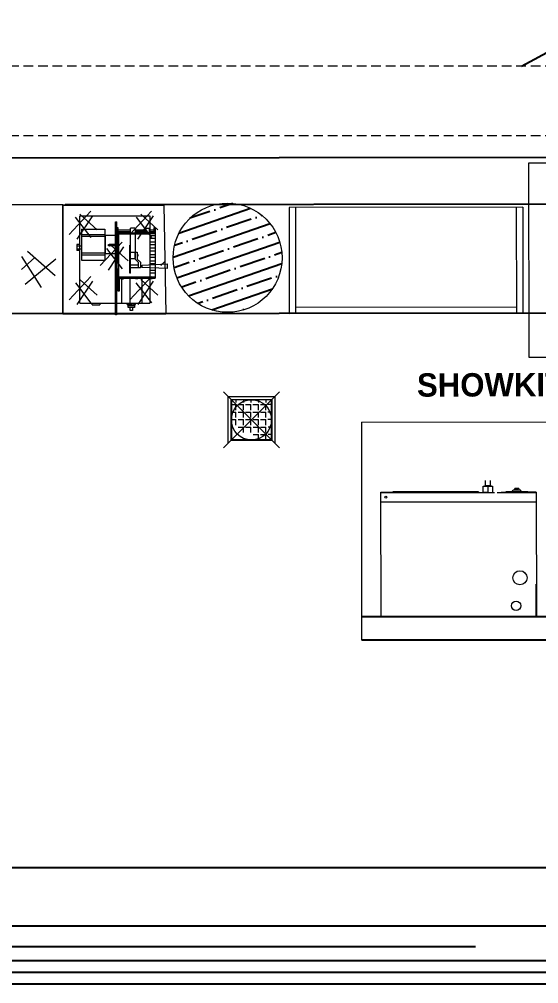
# Model space of a CAD drawing. Header units: inches. Extents: x 482566 to 494966, y -26460 to -22226.
# Drawn here: x 487766.4 to 487867.3, y -26308.7 to -26121.7 of the extents above; entities that cross this region are included whole.
import ezdxf

# ---------------------------------------------------------------- set-up
doc = ezdxf.new("R2010")
doc.units = ezdxf.units.IN
doc.header["$LTSCALE"] = 15
doc.header["$MEASUREMENT"] = 0
for name, pattern in [('AUSGEZOGEN', [0]), ('HIDDEN2', [0.1875, 0.125, -0.0625]), ('TRATTEGGIATA2', [9.524999999999999, 6.35, -3.175])]:
    doc.linetypes.add(name, pattern=pattern)
for name, color, linetype in [('1', 7, 'Continuous'), ('A-DIMENSION', 4, 'Continuous'), ('A-GLASS', 4, 'Continuous'), ('A-HATCH', 8, 'Continuous'), ('Hot water supply', 10, 'TRATTEGGIATA2'), ('I-WALL-IN', 3, 'Continuous'), ('K3-TEXT', 167, 'AUSGEZOGEN')]:
    doc.layers.add(name, color=color, linetype=linetype)
for name, color, linetype, lineweight in [('A-furniture', 50, 'Continuous', 9), ('A-WALL-CONC', 2, 'Continuous', 9), ('TC-EQUIPMENT', 251, 'Continuous', 5)]:
    doc.layers.add(name, color=color, linetype=linetype, lineweight=lineweight)
doc.styles.get("Standard").update_dxf_attribs({"font": ''})
doc.styles.get('Standard').set_extended_font_data('MicrogrammaSSi', bold=True)

msp = doc.modelspace()

# ---------------------------------------------------------------- hatches: boundary and pattern name
at = {"layer": 'A-HATCH', "ltscale": 5, "transparency": 33554687}
h = msp.add_hatch(dxfattribs=at)
h.set_pattern_fill('ANSI35', color=256, scale=0.6348313643288954, angle=154.0448241598463)
h.set_pattern_definition([(199.0448241598463, (482647.7328178321, -5445.043810507304), (1.315405049114057, -3.810526867102365), []), (199.0448241598463, (482645.1698507668, -5443.796249059458), (1.315405049114057, -3.810526867102365), [5.038973954360608, -1.007794790872121, 0, -1.007794790872121])])
edge = h.paths.add_edge_path()
edge.add_arc((487806.9104757984, -26167.81746280322), 10.65942531469487, 204.7986035022255, 308.7044949430924, ccw=False)
edge.add_arc((487806.8809550736, -26167.94284803599), 10.58052273882462, 102.415108803424, 204.2492689073628, ccw=False)
edge.add_arc((487806.8809550736, -26167.94284803599), 10.58052273881635, 309.2538295377805, 462.4151088035012, ccw=False)

# ---------------------------------------------------------------- linework, layer by layer
at = {"layer": '1'}
for p, q in [((488015.1707596711, -26148.37631586622), (487712.6642843843, -26148.67256843508)), ((488002.0600359255, -26157.42762488504), (487775.3341986692, -26157.64905362202)), ((488030.3154103546, -26178.53059921534), (487724.8867348855, -26178.82929529838)), ((488011.618904344, -26237.41155470361), (487832.9124208557, -26237.58354027615)), ((488011.4597700793, -26241.94557901753), (487832.9155377334, -26242.11854148214))]:
    msp.add_line(p, q, dxfattribs=at)
at = {"layer": 'A-DIMENSION', "color": 8}
for p, q in [((487835.039956189, -26286.22006140213, 6.930000000000007), (487474.6533668891, -26286.22066355806, 6.930000000000007)), ((488019.5398231686, -26286.22065851844, 6.930000000000007), (487659.1532338687, -26286.22126067436, 6.930000000000007))]:
    msp.add_line(p, q, dxfattribs=at)
at = {"layer": 'A-furniture', "linetype": 'HIDDEN2'}
for points, elevation in [([(488036.3354853204, -26130.77688032338), (487686.1231991437, -26130.77698159034)], 7.623000000000006), ([(488036.3354853204, -26130.77688032337), (487863.9024003541, -26130.77693018392)], 3.811500000000003), ([(488036.3354853204, -26144.27688032337), (487686.1525372781, -26144.27698158185)], 3.811500000000003)]:
    msp.add_lwpolyline(points, dxfattribs=dict(at, elevation=elevation))
at = {"layer": 'A-GLASS'}
for p, q in [((487474.6533667215, -26297.4700711461, 6.930000000000007), (487835.0399561052, -26297.47007100989, 6.930000000000007)), ((487659.1532337011, -26297.4706682624, 6.930000000000007), (488019.5398230848, -26297.4706681262, 6.930000000000007)), ((487474.6533667215, -26304.22007114191, 6.930000000000007), (487835.0399560633, -26304.22007097427, 6.930000000000007)), ((487659.1532337011, -26304.22066825821, 6.930000000000007), (488019.5398230429, -26304.22066809057, 6.930000000000007)), ((487474.6533667215, -26306.47007117543, 6.930000000000007), (487835.0399560633, -26306.4700710078, 6.930000000000007)), ((487659.1532337011, -26306.47066829174, 6.930000000000007), (488019.5398230429, -26306.4706681241, 6.930000000000007)), ((487474.6531712136, -26308.72006592836, 6.930000000000007), (487835.0399560633, -26308.72006592836, 6.930000000000007)), ((487659.1530381932, -26308.72066304467, 6.930000000000007), (488019.5398230429, -26308.72066304467, 6.930000000000007))]:
    msp.add_line(p, q, dxfattribs=at)
at = {"layer": 'A-GLASS', "color": 4}
msp.add_arc((487684.1215812608, -25789.53501189645, 0.6930000000000014), 385.7034997383183, 297.7821771888734, 76.81681954453734, dxfattribs=at)
at = {"layer": 'A-WALL-CONC'}
msp.add_circle((487806.880520874, -26167.94267311491), 10.58052273881492, dxfattribs=at)
at = {"layer": 'Hot water supply'}
msp.add_line((487474, -26301.5), (488310.5, -26301.5), dxfattribs=at)
at = {"layer": 'I-WALL-IN'}
for p, q in [((487863.9317345849, -26130.77693017544), (487863.9317345849, -26130.76147404723)), ((487863.9317345849, -26130.76147404721), (487863.9317345849, -26130.77693017544))]:
    msp.add_line(p, q, dxfattribs=at)
at = {"layer": 'TC-EQUIPMENT'}
for p, q in [((487865.3816831194, -26149.51569555877), (487986.3018582465, -26149.40004574594)), ((487865.4177993277, -26187.30334349568), (487865.3816831194, -26149.51569555877)), ((487774.8975949174, -26157.68331008883), (487725.7737584452, -26157.73004371233)), ((487774.8975949174, -26157.68331008883), (487794.5039173767, -26157.66442765807)), ((487774.8975949174, -26157.68331008883), (487774.9181555991, -26178.84442180926)), ((487774.9181555991, -26178.84442180926), (487774.8975949174, -26157.68331008883)), ((487794.5063373034, -26157.81555619135), (487774.8977152549, -26157.83432789995)), ((487776.1127925016, -26163.42559460943), (487780.340606233, -26158.88706285989)), ((487787.90230628, -26163.41474848871), (487792.1301200115, -26158.87621673918)), ((487794.5039173767, -26157.66442765807), (487794.8682888168, -26178.82512441913)), ((487864.1893236305, -26158.13742256479), (487818.8444443771, -26158.18083996038)), ((487818.8444443771, -26158.18083996038), (487818.8642447031, -26178.7370722024)), ((487820.05366691, -26158.17973056125), (487820.073334929, -26178.73623461292)), ((487862.9999014241, -26178.69476420587), (487862.9801010978, -26158.13853196385)), ((487864.1893236305, -26158.13742256479), (487864.2089916494, -26178.69392661639)), ((487777.3185233956, -26160.09899273679), (487780.3454240074, -26164.02639273)), ((487780.6435105788, -26159.79400909484), (487777.6249193805, -26164.33143144524)), ((487778.1984269779, -26159.82125316665), (487791.8023073818, -26159.80799367196)), ((487778.2144949898, -26176.7499573128), (487778.1984269779, -26159.82125316665)), ((487781.5528851537, -26162.5134887517), (487778.2249571457, -26159.49392046116)), ((487785.1224404344, -26160.96286725036), (487785.3943311733, -26160.9630826598)), ((487785.1398212851, -26178.98019281091), (487785.1224404344, -26160.96286725036)), ((487785.2733259381, -26160.9630187222), (487785.2908390962, -26178.98007247325)), ((487785.4022887799, -26169.06462468338), (487785.3943311733, -26160.9630826598)), ((487789.1080371742, -26160.08814661601), (487792.1352024002, -26164.01500299)), ((487792.4334212792, -26159.78234754527), (487789.4148300809, -26164.31976989567)), ((487793.3425312393, -26162.50237082134), (487790.0147355385, -26159.48253072116)), ((487791.8023073818, -26159.80799367196), (487791.8182430863, -26176.73696962775)), ((487778.503205853, -26162.39033586553), (487783.0379208592, -26162.38573482753)), ((487778.503205853, -26162.39033586553), (487778.5091569652, -26168.43630902678)), ((487783.0379208592, -26162.38573482753), (487783.0434678548, -26168.43184749113)), ((487785.4257888956, -26162.05124798937), (487785.5467941306, -26162.05131192689)), ((487785.4313998288, -26167.97635541779), (487785.4257888956, -26162.05124798937)), ((487785.5467941306, -26162.05131192689), (487785.5524050638, -26167.97641935531)), ((487788.0262729165, -26162.56261139734), (487785.5774111582, -26162.56515397322)), ((487785.5774111582, -26162.56515397322), (487785.5779236432, -26162.86732190281)), ((487785.5779236432, -26162.86732190281), (487788.026109475, -26162.86478652206)), ((487788.932895374, -26162.2292903585), (487788.0255689612, -26162.22975496523)), ((487788.0338828064, -26170.93631596956), (487788.0255689612, -26162.22975496523)), ((487791.0489215339, -26162.55963943857), (487788.9327839006, -26162.56174986874)), ((487788.932895374, -26162.2292903585), (487788.9381305616, -26168.0936967084)), ((487788.9331121104, -26162.8339052224), (487791.0492497438, -26162.83179479231)), ((487791.0493017116, -26162.86207917782), (487788.9331640782, -26162.86418960797)), ((487791.0490330073, -26162.22717992841), (487791.653104252, -26162.22669857748)), ((487791.0496299215, -26163.13423453147), (487791.0490330073, -26162.22717992841)), ((487791.653104252, -26162.22669857748), (487791.6542375903, -26163.13334186868)), ((487792.6514369626, -26162.5579939577), (487791.653668705, -26162.55915089272)), ((487791.65418119, -26162.86131882232), (487792.6516848334, -26162.86070550658)), ((487792.6505323304, -26162.10467590964), (487792.8321063367, -26162.10463591122)), ((487792.6517412335, -26163.13272855288), (487792.6505323304, -26162.10467590964)), ((487792.8321063367, -26162.10463591122), (487792.8415935188, -26171.89941421308)), ((487783.0385577718, -26163.47436343708), (487778.5043791896, -26163.478553163)), ((487783.0395783095, -26163.83696063555), (487778.5045914938, -26163.84142936626)), ((487783.1602033671, -26163.53458483392), (487785.1249190726, -26163.53273424384)), ((487783.1632597547, -26167.16212012479), (487783.1602033671, -26163.53458483392)), ((487792.8332157359, -26163.31385844394), (487785.5777482325, -26163.3207866483)), ((487785.5779800433, -26163.13934494918), (487792.8334475471, -26163.13241674488)), ((487785.5779800433, -26163.13934494918), (487785.5887489302, -26174.3246479806)), ((487785.7675205208, -26171.72432429576), (487785.7595868533, -26163.32020303066)), ((487791.7148107936, -26163.37497659338), (487785.7596907893, -26163.38077180176)), ((487788.3287495489, -26163.37857216819), (487788.3291892323, -26163.31826801154)), ((487788.9036164514, -26163.37799608796), (487788.9032407057, -26163.31729500943)), ((487791.0499345344, -26163.31526491859), (487791.049766661, -26163.37570138254)), ((487791.6238208974, -26163.1336656463), (487791.6239932031, -26163.314967843)), ((487791.7149786672, -26163.31454012936), (487791.7148107936, -26163.37497659338)), ((487791.8059473873, -26163.61736758389), (487792.8335959138, -26163.61629818317)), ((487792.8340772644, -26164.22036942778), (487791.8064287381, -26164.22143882856)), ((487792.5007234221, -26163.13284889061), (487792.5007562255, -26163.31374697044)), ((487778.2039059461, -26165.35292819667), (487777.5990264676, -26165.35368855223)), ((487777.5990264676, -26165.35368855223), (487777.6006794859, -26166.56317569954)), ((487777.5997912553, -26166.20030669142), (487778.2048102361, -26166.19995045278)), ((487778.2039859431, -26165.71607620949), (487777.5999146982, -26165.71655756028)), ((487778.2052871546, -26166.56228303668), (487777.6006794859, -26166.56317569954)), ((487778.2041538165, -26165.65563974548), (487778.506725863, -26165.65498775816)), ((487778.5070821017, -26166.26000673891), (487778.2046351673, -26166.25971099015)), ((487782.1641803514, -26169.46602797015), (487786.3922658923, -26164.9276285279)), ((487783.3701830548, -26166.13955840473), (487786.3972159739, -26170.06668658837)), ((487786.6950307362, -26165.83417064599), (487783.6767113469, -26170.37172530369)), ((487783.7663450433, -26165.46866711007), (487783.7963412176, -26165.37803379486)), ((487783.7665812867, -26165.52896407174), (487783.7663450433, -26165.46866711007)), ((487783.7967497669, -26165.61963295328), (487783.7665812867, -26165.52896407174)), ((487783.7963412176, -26165.37803379486), (487783.8871424066, -26165.34759350528)), ((487783.8875225841, -26165.65003324444), (487783.7967497669, -26165.61963295328)), ((487785.1265170173, -26165.34670394767), (487783.8871424066, -26165.34759350528)), ((487783.8875225841, -26165.65003324444), (487783.9782434337, -26165.65014915002)), ((487783.9475788704, -26165.34776137875), (487784.0386163027, -26165.37761805085)), ((487784.0386207348, -26165.61935671156), (487783.9479590481, -26165.650201118)), ((487785.1268971953, -26165.64914368698), (487784.0085278194, -26165.65009718204)), ((487784.0386163027, -26165.37761805085), (487784.0683806657, -26165.4684264346)), ((487784.0687564113, -26165.5291275132), (487784.0386207348, -26165.61935671156)), ((487784.0683806657, -26165.4684264346), (487784.0687564113, -26165.5291275132)), ((487787.6046771199, -26168.55378261006), (487784.2768814193, -26165.53394250989)), ((487785.2784558628, -26165.89035069796), (487785.1271662419, -26165.89033872841)), ((487785.5794740526, -26164.89274588184), (487785.7304918636, -26164.89262554411)), ((487785.7304918636, -26164.89262554411), (487785.7364429761, -26170.93859870543)), ((487787.8776742382, -26165.49534262452), (487788.0288243569, -26165.49495047714)), ((487787.8828649953, -26170.9364363073), (487787.8776742382, -26165.49534262452)), ((487791.8070567866, -26164.82659011661), (487792.834433503, -26164.82538840861)), ((487792.835458473, -26165.42972426779), (487791.8078099469, -26165.4307936685)), ((487791.8080266831, -26166.0354085324), (487792.8356752097, -26166.03433913175)), ((487792.8365678725, -26166.63894680058), (487791.8089193459, -26166.64001620129)), ((487766.8964260358, -26167.6667881732), (487770.7121551773, -26173.70898182671)), ((487766.8988626977, -26170.19460822078), (487769.4971254665, -26167.90626084217)), ((487773.549558758, -26168.20450532945), (487767.5670722377, -26173.10769349089)), ((487773.4016568399, -26171.46941706216), (487768.0139622545, -26166.69848311327)), ((487778.5080431342, -26166.98534783327), (487783.0422217163, -26166.98115810735)), ((487778.5083074064, -26167.3785084221), (487783.0427506031, -26167.37377507689)), ((487778.5091569652, -26168.43630902678), (487783.0434678548, -26168.43184749113)), ((487785.128379577, -26167.16013003236), (487783.1632597547, -26167.16212012479)), ((487785.5524050638, -26167.97641935531), (487785.4313998288, -26167.97635541779)), ((487788.0302383686, -26166.88520339699), (487788.9370211623, -26166.88447417568)), ((487788.0316195777, -26168.09455823707), (487788.9381305616, -26168.0936967084)), ((487788.9671732407, -26166.8846940172), (487789.330181751, -26166.88420990351)), ((487788.9688070942, -26168.24479485876), (487788.9671732407, -26166.8846940172)), ((487789.6037032389, -26168.87929309676), (487788.9688070942, -26168.24479485876)), ((487789.330181751, -26166.88420990351), (487789.331307552, -26168.18388147618)), ((487789.4515240603, -26167.63990651612), (487789.3303865179, -26167.64011438815)), ((487789.3305499593, -26167.3379392635), (487789.4511438824, -26167.33746677688)), ((487789.9667473153, -26168.81864432862), (487789.331307552, -26168.18388147618)), ((487789.4511438824, -26167.33746677688), (487789.4515240603, -26167.63990651612)), ((487791.8095118281, -26167.30533214364), (487792.8371603545, -26167.304262743)), ((487792.8375093979, -26167.90860579725), (487791.8099931789, -26167.90940338824)), ((487791.8106212271, -26168.51455467636), (487792.8379979437, -26168.51335296835)), ((487785.4022887799, -26169.06462468338), (487785.281423047, -26169.0649648627)), ((487788.0628810549, -26169.30400061132), (487789.5739997076, -26169.30224641993)), ((487788.0632300985, -26169.90834366556), (487788.0628810549, -26169.30400061132)), ((487789.5747600633, -26169.9071258984), (487788.0632300985, -26169.90834366556)), ((487789.5747600633, -26169.9071258984), (487789.5739997076, -26169.30224641993)), ((487789.6050444488, -26169.90707393036), (487789.6037032389, -26168.87929309676)), ((487789.9676488424, -26169.90672931894), (487789.6050444488, -26169.90707393036)), ((487789.9667473153, -26168.81864432862), (487789.9676488424, -26169.90672931894)), ((487790.2995842405, -26169.36225827548), (487795.1367865218, -26169.14582278469)), ((487790.3005408409, -26169.84586070914), (487790.2995842405, -26169.36225827548)), ((487795.1372511287, -26170.05314919738), (487790.3005408409, -26169.84586070914)), ((487792.8388906065, -26169.11796063718), (487791.8113743876, -26169.11875822825)), ((487791.8124837867, -26170.32798076097), (487792.8402718154, -26170.32731547726)), ((487794.6937092292, -26168.66084258056), (487793.9538264369, -26169.45491003979)), ((487795.1367865218, -26169.14582278469), (487795.1372511287, -26170.05314919738)), ((487776.1246468485, -26176.12269941509), (487780.3524533848, -26171.58349173912)), ((487781.5651436173, -26175.21045405494), (487778.2370761067, -26172.19048164754)), ((487785.5852856626, -26170.93831492623), (487785.7364429761, -26170.93859870543)), ((487792.8412817106, -26171.71770789938), (487785.5860860167, -26171.72476841103)), ((487785.5862583222, -26171.90607060781), (487792.8415935188, -26171.89941421308)), ((487785.8909168598, -26174.3241354955), (487785.8885657543, -26171.9059622397)), ((487786.1908540214, -26172.05646756578), (487786.1909179591, -26171.93546233061)), ((487786.1908540214, -26172.05646756578), (487786.6747354599, -26172.05631919919)), ((487786.6747993975, -26171.93531396402), (487786.1909179591, -26171.93546233061)), ((487786.377281711, -26176.74188857513), (487786.3725603354, -26172.05615575779)), ((487786.6747354599, -26172.05631919919), (487786.6747993975, -26171.93531396402)), ((487788.0338828064, -26170.93631596956), (487787.8828649953, -26170.9364363073)), ((487787.8840219303, -26171.93420456488), (487787.888135749, -26176.74067800296)), ((487787.9144252412, -26176.11130967509), (487792.141967163, -26171.57264561834)), ((487789.0023913063, -26171.93325106982), (487789.4859937399, -26171.93229446943)), ((487789.0025919831, -26172.0537126857), (487789.0023913063, -26171.93325106982)), ((487789.486201612, -26172.0534320119), (487789.0025919831, -26172.0537126857)), ((487789.2140582279, -26171.90247060083), (487789.2136141125, -26171.72103609679)), ((487789.4859937399, -26171.93229446943), (487789.486201612, -26172.0534320119)), ((487790.0268544999, -26172.17909190761), (487793.3549220103, -26175.19906431508)), ((487790.3067131217, -26176.73818739506), (487790.3022755251, -26171.9012972641)), ((487791.7531491845, -26171.93006370161), (487792.2367588131, -26171.92978302773)), ((487791.7536288662, -26172.0513335513), (487791.7531491845, -26171.93006370161)), ((487792.2369666852, -26172.0509205702), (487791.7536288662, -26172.0513335513)), ((487792.8404885516, -26170.93193034115), (487791.8125682157, -26170.93286743451)), ((487792.2367588131, -26171.92978302773), (487792.2369666852, -26172.0509205702)), ((487777.3306495521, -26172.79622984974), (487780.357271159, -26176.72282160916)), ((487780.6553577307, -26172.490437974), (487777.6368988396, -26177.02758851484)), ((487785.8896751536, -26173.11518477242), (487785.5876395313, -26173.11542544788)), ((487792.1469172447, -26176.71170367881), (487789.1204279449, -26172.78484010982)), ((487792.4452684312, -26172.4787764245), (487789.4265449251, -26177.01647058441)), ((487785.5887489302, -26174.3246479806), (487785.8909168598, -26174.3241354955)), ((487778.2144949898, -26176.7499573128), (487791.8182430863, -26176.73696962775)), ((487780.5726878665, -26176.77758321692), (487782.0842178309, -26176.77636544962)), ((487780.5730680443, -26177.08002295616), (487780.5726878665, -26176.77758321692)), ((487780.5730680443, -26177.08002295616), (487782.0845980088, -26177.07880518885)), ((487782.0842178309, -26176.77636544962), (487782.0845980088, -26177.07880518885)), ((487787.2840645045, -26176.74115935381), (487787.2841328742, -26176.86189277928)), ((487789.097698461, -26176.86043433658), (487787.2841328742, -26176.86189277928)), ((487787.3444370308, -26176.86233246255), (487787.5562003509, -26177.28514904634)), ((487787.6468292341, -26177.07340655979), (487787.5561559206, -26176.86183637923)), ((487788.8262634647, -26177.28406801849), (487787.5562003509, -26177.28514904634)), ((487787.5565805287, -26177.58758878551), (487787.5562003509, -26177.28514904634)), ((487788.8262323305, -26177.58597133349), (487787.5565805287, -26177.58758878551)), ((487787.7075778485, -26176.86157653914), (487787.798118855, -26177.07341852941)), ((487787.9502224686, -26178.19139575802), (487787.9497411176, -26177.58732451334)), ((487788.0702742085, -26177.07309031965), (487788.0699104326, -26176.86109962036)), ((487788.2813647077, -26176.86114715625), (487788.2815889816, -26177.07273373868)), ((487788.4336153608, -26177.58650022017), (487788.4341039069, -26178.19124739143)), ((487788.7352263749, -26176.86050713842), (487788.6446494598, -26177.10253401049)), ((487788.7958067733, -26177.10281778969), (487788.8865159957, -26176.86051910805)), ((487788.8262634647, -26177.28406801849), (487788.8262323305, -26177.58597133349)), ((487789.03712969, -26176.8605382726), (487788.8262634647, -26177.28406801849)), ((487789.0974905891, -26176.73929679419), (487789.097698461, -26176.86043433658)), ((487820.0722255295, -26177.52701208013), (487862.9987920249, -26177.48554167315)), ((487774.9181555991, -26178.84442180926), (487725.7943191269, -26178.89115543276)), ((487774.9181555991, -26178.84442180926), (487794.8682888168, -26178.82512441913)), ((487785.2908390962, -26178.98007247325), (487785.1398212851, -26178.98019281091)), ((487788.4341039069, -26178.19124739143), (487787.9502224686, -26178.19139575802)), ((487818.8642447031, -26178.7370722024), (487864.2089916494, -26178.69392661639)), ((487986.3382462648, -26187.18782599021), (487865.4177993277, -26187.30334349568)), ((487806.0717788094, -26193.93591820759), (487816.9654349276, -26204.80825328845)), ((487806.0824393279, -26204.81891380707), (487816.9546421016, -26193.92552949869)), ((487806.9799667509, -26194.8419645847), (487816.0487280319, -26194.83344563035)), ((487806.9887575148, -26203.91085817299), (487806.9799667509, -26194.8419645847)), ((487807.5545943048, -26195.41585848505), (487815.4748341314, -26195.40807318425)), ((487807.5625119127, -26203.33582650222), (487807.5545943048, -26195.41585848505)), ((487815.4146411059, -26195.46887819879), (487807.6151275096, -26195.4759192034)), ((487807.6151275096, -26195.4759192034), (487807.622440324, -26203.27556510696)), ((487807.6158915127, -26196.42407301623), (487808.5037411687, -26196.42286933002)), ((487808.502580244, -26195.475530946), (487808.5033086142, -26196.0266009183)), ((487808.5045979231, -26197.4813458612), (487808.5037411687, -26196.42286933002)), ((487808.9006855072, -26196.42242958018), (487809.9586184191, -26196.42130821149)), ((487809.957457494, -26195.47396982747), (487809.9583181716, -26196.0247679902)), ((487809.9596074805, -26197.4795129331), (487809.9586184191, -26196.42130821149)), ((487810.35543045, -26196.4211402713), (487811.4133633617, -26196.42001890262)), ((487811.4122024372, -26195.47268051866), (487811.4130631143, -26196.02347868125)), ((487811.4143524235, -26197.47822362414), (487811.4133633617, -26196.42001890262)), ((487811.810175393, -26196.4198509625), (487812.8681083049, -26196.41872959374)), ((487812.8670796872, -26195.47111940014), (487812.8678080572, -26196.02218937244)), ((487812.8692296735, -26197.4766625057), (487812.8681083049, -26196.41872959374)), ((487813.2649203359, -26196.41856165354), (487814.3228532477, -26196.41744028492)), ((487814.3218246302, -26195.46983009118), (487814.3226853075, -26196.02062825399)), ((487814.3239746164, -26197.47537319682), (487814.3228532477, -26196.41744028492)), ((487815.4156697236, -26196.41648839232), (487814.7196652785, -26196.41727234466)), ((487815.4220862275, -26203.2682522927), (487815.4146411059, -26195.46887819879)), ((487815.4748341314, -26195.40807318425), (487815.4826194324, -26203.32831301105)), ((487816.0487280319, -26194.83344563035), (487816.0573792934, -26203.90193510171)), ((487807.6171808215, -26197.87881795912), (487808.504765863, -26197.87815789213)), ((487808.505887232, -26198.9360908041), (487808.504765863, -26197.87815789213)), ((487808.9018425089, -26197.87744633273), (487809.9600472301, -26197.87645727126)), ((487809.9606321748, -26198.93480149522), (487809.9600472301, -26197.87645727126)), ((487810.3565874515, -26197.87615702378), (487811.4145203634, -26197.87503565509)), ((487811.4156417321, -26198.93296856705), (487811.4145203634, -26197.87503565509)), ((487811.8114647018, -26197.87459590532), (487812.8696694233, -26197.87360684392)), ((487812.8706584846, -26198.93181156545), (487812.8696694233, -26197.87360684392)), ((487813.2662096448, -26197.87330659644), (487814.3241425566, -26197.87218522774)), ((487814.3252639253, -26198.93011813971), (487814.3241425566, -26197.87218522774)), ((487815.4169590322, -26197.87123333522), (487814.7209545874, -26197.87201728748)), ((487807.61874194, -26199.33369520931), (487808.5063197867, -26199.33235921582)), ((487808.5071765407, -26200.39083574693), (487808.5063197867, -26199.33235921582)), ((487808.9032641249, -26199.33191946599), (487809.9613365392, -26199.33120221415)), ((487809.9624579078, -26200.38913512612), (487809.9613365392, -26199.33120221415)), ((487810.3580090675, -26199.3306301571), (487811.4159419797, -26199.32950878841)), ((487811.4169310409, -26200.38771350995), (487811.4159419797, -26199.32950878841)), ((487811.8127540105, -26199.32934084823), (487812.8709587322, -26199.32835178675)), ((487812.8720801008, -26200.38628469871), (487812.8709587322, -26199.32835178675)), ((487813.2674989533, -26199.32805153934), (487814.3257036751, -26199.32706247787)), ((487814.3265532342, -26200.38486308254), (487814.3257036751, -26199.32706247787)), ((487815.4182483414, -26199.32597827812), (487814.722515706, -26199.32689453774)), ((487832.8763046469, -26199.79589233917), (487953.7960756574, -26199.6803820287)), ((487832.9155377334, -26242.11854148214), (487832.9155377334, -26199.79585486122)), ((487808.9046929359, -26200.78706852575), (487809.9626258481, -26200.78594715706)), ((487809.9634826021, -26201.84442368831), (487809.9626258481, -26200.78594715706)), ((487810.3591660692, -26200.78564690958), (487811.4173707907, -26200.7846578481)), ((487811.4184921596, -26201.84259076007), (487811.4173707907, -26200.7846578481)), ((487811.8143151291, -26200.78421809834), (487812.8727916604, -26200.78336134423)), ((487812.8732371025, -26201.84130145126), (487812.8727916604, -26200.78336134423)), ((487813.2690600721, -26200.78292878946), (487814.326992984, -26200.78180742084)), ((487814.3279820454, -26201.84001214237), (487814.326992984, -26200.78180742084)), ((487815.4198094598, -26200.7808555283), (487814.7238050147, -26200.78163948057)), ((487807.5625119127, -26203.33582650222), (487815.4826194324, -26203.32831301105)), ((487815.4220862275, -26203.2682522927), (487807.622440324, -26203.27556510696)), ((487811.815604438, -26202.23896304124), (487812.8740809693, -26202.23810628713)), ((487812.8747966183, -26203.27062580133), (487812.8740809693, -26202.23810628713)), ((487813.270349381, -26202.23767373236), (487814.3282822929, -26202.23655236367)), ((487814.3295415613, -26203.26933649246), (487814.3282822929, -26202.23655236367)), ((487815.4210987687, -26202.23560047113), (487814.7250943236, -26202.2363844234)), ((487856.964000481, -26212.1365325408), (487856.9630633876, -26211.10861220484)), ((487857.869846181, -26211.10788298346), (487857.870643772, -26212.13539920263)), ((487855.6044134512, -26213.31683992708), (487838.9777449273, -26213.3326672636)), ((487838.9780047673, -26213.48408919158), (487838.9777449273, -26213.3326672636)), ((487855.6044134512, -26213.31683992708), (487855.6046732914, -26213.4682618552)), ((487856.5104226261, -26212.21463949253), (487857.4173377266, -26212.21363846157)), ((487856.5114444907, -26213.45374229397), (487856.5104226261, -26212.21463949253)), ((487856.7822941671, -26212.13684434886), (487857.9916490073, -26212.13546314016)), ((487856.7822941671, -26212.13684434886), (487856.7823981032, -26212.1974131201)), ((487857.9914811336, -26212.1958996041), (487856.7823981032, -26212.1974131201)), ((487856.9637406741, -26212.21373486019), (487856.9635607974, -26212.19683669745)), ((487857.3870413384, -26212.13635580294), (487857.3868734646, -26212.19679226688)), ((487857.4173377266, -26212.21363846157), (487857.4184990939, -26213.45314537995)), ((487857.4476221125, -26212.21358649361), (487858.323981018, -26212.21250512332)), ((487857.4487834796, -26213.4530934119), (487857.4476221125, -26212.21358649361)), ((487857.8704758986, -26212.19583566643), (487857.8709275845, -26212.21286613652)), ((487857.9916490073, -26212.13546314016), (487857.9914811336, -26212.1958996041)), ((487858.323981018, -26212.21250512332), (487858.3254141948, -26213.45214434899)), ((487859.9878268672, -26213.46351654029), (487859.9882665503, -26213.40321238371)), ((487859.9882665503, -26213.40321238371), (487866.0338355947, -26213.39740077347)), ((487865.1270363996, -26213.30768095491), (487860.8946216303, -26213.31149769822)), ((487860.8950493436, -26213.40248316232), (487860.8946216303, -26213.31149769822)), ((487866.7698664009, -26213.39727235622), (487861.3286404109, -26213.40273492275)), ((487862.1041159726, -26213.31052060638), (487862.285177494, -26213.00831267829)), ((487862.2855221053, -26213.37091707183), (487862.2850140522, -26213.31048780295)), ((487863.7359991848, -26213.00679473015), (487862.285177494, -26213.00831267829)), ((487863.6457624492, -26213.36968733504), (487862.2855221053, -26213.37091707183)), ((487863.4089782207, -26212.70472238121), (487862.6110339854, -26212.70564505112)), ((487862.6116787777, -26213.00754117113), (487862.6110339854, -26212.70564505112)), ((487862.8654518084, -26213.00767903756), (487862.8650716305, -26212.70523929833)), ((487862.9654366212, -26213.37003399136), (487862.9656044946, -26213.30959752742)), ((487863.1555853682, -26213.00702425402), (487863.1556165022, -26212.705120939)), ((487863.4089782207, -26212.70472238121), (487863.4093583987, -26213.00716212038)), ((487863.6456585131, -26213.30911856381), (487863.6457624492, -26213.36968733504)), ((487863.9178138668, -26213.30879035403), (487863.7359991848, -26213.00679473015)), ((487865.1270528013, -26213.39812999486), (487865.1270363996, -26213.30768095491)), ((487866.0338355947, -26213.39740077347), (487866.0339395308, -26213.4579695447)), ((487866.7698664009, -26213.39727235622), (487866.7755768381, -26219.14120989508)), ((487836.6308465563, -26213.42619608817), (487842.2835268215, -26213.42078105746)), ((487836.6361456816, -26219.16959720296), (487836.6308465563, -26213.42619608817)), ((487836.6504128589, -26213.48615208585), (487858.7181750654, -26213.46513399237)), ((487836.673253171, -26237.57947057873), (487836.6504128589, -26213.48615208585)), ((487836.6517389941, -26215.29998948247), (487866.7918388823, -26215.27091905302)), ((487857.4184990939, -26213.45314537995), (487856.5114444907, -26213.45374229397)), ((487859.2326055039, -26213.46439003853), (487866.7894327032, -26213.45722835383)), ((487866.7894327032, -26213.45722835383), (487866.8129489421, -26237.55053965171)), ((487866.7932147661, -26237.55102011804), (487866.7870749462, -26231.23329572)), ((487953.8321918659, -26237.46802996567), (487832.9124208557, -26237.58354027615))]:
    msp.add_line(p, q, dxfattribs=at)
for centre, radius in [((487811.5182027516, -26199.37222525034), 3.8996783808775), ((487837.5882895985, -26214.36159749475), 0.182891893056658), ((487863.6314377073, -26229.99613601729), 1.370933446300733), ((487862.8810029842, -26235.43824270064), 0.9135525633342484)]:
    msp.add_circle(centre, radius, dxfattribs=at)

# ---------------------------------------------------------------- texts
at = {"layer": 'K3-TEXT', "width": 0.9975}
msp.add_text('SHOWKITCHEN', height=4.534509745206395, rotation=0.1435664618862197, dxfattribs=at).set_placement((487843.640874129, -26194.87776823731))

doc.saveas('drawing.dxf')
